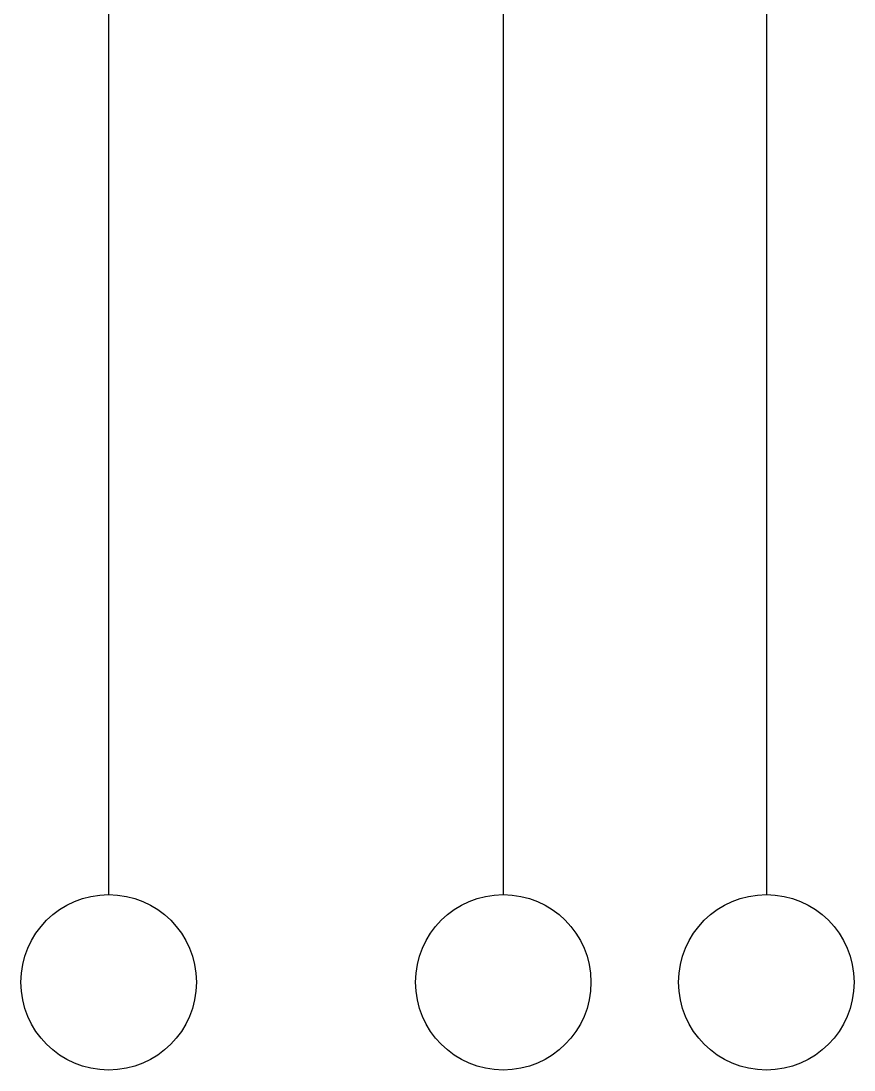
# Model space of a CAD drawing. Header units: metres. Extents: x 0.2 to 41.7, y 0.2 to 55.8.
# Drawn here: x 22.971 to 26.771, y 18.119 to 22.903 of the extents above; entities that cross this region are included whole.
import ezdxf

# ---------------------------------------------------------------- set-up
doc = ezdxf.new("R2010")
doc.units = ezdxf.units.M
doc.linetypes.add('ACAD_ISO04W100', pattern=[30, 24, -3, 0, -3])
doc.layers.add('Оси', color=30, linetype='Continuous')
doc.layers.add('Осн надпись', color=7, linetype='Continuous')

msp = doc.modelspace()

# ---------------------------------------------------------------- linework, layer by layer
at = {"layer": 'Оси', "linetype": 'ACAD_ISO04W100', "ltscale": 40}
for p, q in [((23.3715, 53.8591), (23.3715, 18.9192)), ((25.1715, 53.8591), (25.1715, 18.9192)), ((26.3715, 53.8591), (26.3715, 18.9192))]:
    msp.add_line(p, q, dxfattribs=at)
at = {"layer": 'Осн надпись', "ltscale": 40}
for centre in [(23.3715, 18.5192), (25.1715, 18.5192), (26.3715, 18.5192)]:
    msp.add_circle(centre, 0.4, dxfattribs=at)

doc.saveas('drawing.dxf')
